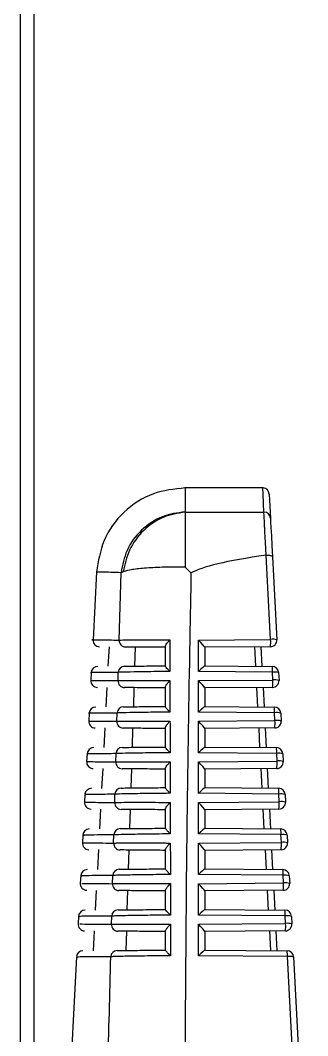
# Model space of a CAD drawing. Extents: x 17.3 to 113.1, y 4.8 to 84.5.
# Drawn here: x 26.926 to 27.365, y 40.105 to 41.655 of the extents above; entities that cross this region are included whole.
import ezdxf

# ---------------------------------------------------------------- set-up
doc = ezdxf.new("R2010")
doc.units = 0
doc.header["$MEASUREMENT"] = 0
doc.layers.add('OBJECT', color=7, linetype='CONTINUOUS')

msp = doc.modelspace()

# ---------------------------------------------------------------- linework, layer by layer
at = {"layer": 'OBJECT'}
for p, q in [((26.9259, 45.6015), (26.9259, 38.8265)), ((26.9464, 45.6015), (26.9464, 38.8265)), ((27.2964, 40.9415), (27.1774, 40.9415)), ((27.1778, 40.9049), (27.1778, 40.9044)), ((27.1778, 40.9044), (27.2983, 40.9044)), ((27.3018, 40.8389), (27.3015, 40.8389)), ((27.3086, 40.7102), (27.3018, 40.8389)), ((27.3114, 40.8365), (27.3181, 40.7095)), ((27.0425, 40.8135), (27.0371, 40.7095)), ((27.0771, 40.7092), (27.08, 40.8121)), ((27.0833, 40.8135), (27.08, 40.8121)), ((27.1778, 40.8207), (27.1868, 40.8116)), ((27.0615, 40.6989), (27.0599, 40.6691)), ((27.1012, 40.6694), (27.1021, 40.6985)), ((27.1478, 40.6696), (27.1478, 40.6993)), ((27.1983, 40.7092), (27.3086, 40.7102)), ((27.1983, 40.6612), (27.1983, 40.7092)), ((27.3082, 40.699), (27.2078, 40.6981)), ((27.2078, 40.6983), (27.2078, 40.6699)), ((27.2858, 40.6692), (27.2842, 40.6988)), ((27.2936, 40.6989), (27.2952, 40.6691)), ((27.2077, 40.6699), (27.3108, 40.669)), ((27.0344, 40.6595), (27.0338, 40.6476)), ((27.0753, 40.6472), (27.0757, 40.6598)), ((27.3113, 40.6602), (27.1983, 40.6612)), ((27.3119, 40.6482), (27.3113, 40.6602)), ((27.3207, 40.6595), (27.3214, 40.6475)), ((27.0583, 40.6369), (27.0567, 40.6071)), ((27.0992, 40.6074), (27.1001, 40.6365)), ((27.1478, 40.6076), (27.1478, 40.6372)), ((27.1983, 40.6472), (27.3119, 40.6482)), ((27.1983, 40.5992), (27.1983, 40.6472)), ((27.3115, 40.637), (27.2078, 40.6361)), ((27.2078, 40.6363), (27.2078, 40.6079)), ((27.289, 40.6071), (27.2875, 40.6368)), ((27.2969, 40.6369), (27.2985, 40.6071)), ((27.2077, 40.6079), (27.3141, 40.6069)), ((27.0312, 40.5975), (27.0306, 40.5856)), ((27.0736, 40.5852), (27.0739, 40.5978)), ((27.3146, 40.5981), (27.1983, 40.5992)), ((27.3152, 40.5863), (27.3146, 40.5981)), ((27.324, 40.5975), (27.3246, 40.5856)), ((27.055, 40.5751), (27.0534, 40.5449)), ((27.0972, 40.5454), (27.0981, 40.5745)), ((27.1478, 40.5456), (27.1478, 40.5752)), ((27.1983, 40.5852), (27.3152, 40.5863)), ((27.1983, 40.5372), (27.1983, 40.5852)), ((27.3147, 40.575), (27.2078, 40.5741)), ((27.2078, 40.5743), (27.2078, 40.5459)), ((27.2923, 40.5451), (27.2908, 40.5748)), ((27.3002, 40.5749), (27.3018, 40.545)), ((27.2077, 40.5459), (27.3174, 40.5449)), ((27.0279, 40.5355), (27.0273, 40.5236)), ((27.0719, 40.5232), (27.0722, 40.5358)), ((27.3178, 40.5361), (27.1983, 40.5372)), ((27.3185, 40.5243), (27.3178, 40.5361)), ((27.3273, 40.5354), (27.3279, 40.5236)), ((27.0518, 40.5131), (27.0502, 40.4828)), ((27.0953, 40.4834), (27.0962, 40.5126)), ((27.1478, 40.4837), (27.1478, 40.5131)), ((27.1983, 40.5232), (27.3185, 40.5243)), ((27.1983, 40.4752), (27.1983, 40.5232)), ((27.318, 40.5131), (27.2078, 40.5121)), ((27.2078, 40.5123), (27.2078, 40.4839)), ((27.2956, 40.4831), (27.294, 40.5129)), ((27.3034, 40.5129), (27.305, 40.483)), ((27.2077, 40.4839), (27.3207, 40.4829)), ((27.0247, 40.4735), (27.0241, 40.4617)), ((27.0702, 40.4612), (27.0706, 40.4738)), ((27.3211, 40.4741), (27.1983, 40.4752)), ((27.3217, 40.4623), (27.3211, 40.4741)), ((27.3306, 40.4734), (27.3312, 40.4616)), ((27.0485, 40.4512), (27.0469, 40.4208)), ((27.0933, 40.4214), (27.0942, 40.4506)), ((27.1478, 40.4217), (27.1478, 40.451)), ((27.1983, 40.4612), (27.3217, 40.4623)), ((27.1983, 40.4132), (27.1983, 40.4612)), ((27.3213, 40.4511), (27.2078, 40.4501)), ((27.2078, 40.4503), (27.2078, 40.4219)), ((27.2989, 40.4211), (27.2973, 40.4509)), ((27.3067, 40.451), (27.3083, 40.421)), ((27.2077, 40.4219), (27.3239, 40.4208)), ((27.0214, 40.4115), (27.0208, 40.3997)), ((27.0686, 40.3992), (27.0689, 40.4118)), ((27.3244, 40.4121), (27.1983, 40.4132)), ((27.325, 40.4003), (27.3244, 40.4121)), ((27.3338, 40.4114), (27.3345, 40.3997)), ((27.0453, 40.3892), (27.0437, 40.3588)), ((27.0914, 40.3594), (27.0923, 40.3886)), ((27.1478, 40.3597), (27.1478, 40.389)), ((27.1983, 40.3992), (27.325, 40.4003)), ((27.1983, 40.3512), (27.1983, 40.3992)), ((27.3246, 40.3891), (27.2078, 40.3881)), ((27.2078, 40.3883), (27.2078, 40.3599)), ((27.3021, 40.359), (27.3006, 40.3889)), ((27.31, 40.389), (27.3116, 40.3589)), ((27.2077, 40.3599), (27.3272, 40.3588)), ((27.0182, 40.3495), (27.0176, 40.3378)), ((27.067, 40.3372), (27.0673, 40.3498)), ((27.3277, 40.35), (27.1983, 40.3512)), ((27.3283, 40.3384), (27.3277, 40.35)), ((27.3371, 40.3493), (27.3377, 40.3377)), ((27.042, 40.327), (27.0404, 40.2969)), ((27.0895, 40.2973), (27.0904, 40.3266)), ((27.1478, 40.2977), (27.1478, 40.3269)), ((27.1983, 40.3372), (27.3283, 40.3384)), ((27.1983, 40.2892), (27.1983, 40.3372)), ((27.3278, 40.3272), (27.2078, 40.3261)), ((27.2078, 40.3263), (27.2078, 40.2979)), ((27.3054, 40.297), (27.3038, 40.3269)), ((27.3133, 40.327), (27.3149, 40.2969)), ((27.2077, 40.2979), (27.3305, 40.2968)), ((27.0149, 40.2875), (27.0143, 40.2758)), ((27.0654, 40.2753), (27.0657, 40.2877)), ((27.3309, 40.288), (27.1983, 40.2892)), ((27.3315, 40.2764), (27.3309, 40.288)), ((27.3404, 40.2873), (27.341, 40.2757)), ((27.0388, 40.2651), (27.0372, 40.2349)), ((27.0876, 40.2353), (27.0885, 40.2646)), ((27.1478, 40.2358), (27.1478, 40.2648)), ((27.1983, 40.2752), (27.3315, 40.2764)), ((27.1983, 40.2272), (27.1983, 40.2752)), ((27.3311, 40.2652), (27.2078, 40.2641)), ((27.2078, 40.2643), (27.2078, 40.2359)), ((27.3087, 40.235), (27.3071, 40.265)), ((27.3165, 40.2651), (27.3181, 40.2349)), ((27.2077, 40.2359), (27.3338, 40.2348)), ((27.0117, 40.2255), (26.9977, 39.9579)), ((27.3342, 40.226), (27.1983, 40.2272)), ((27.3558, 39.8174), (27.3342, 40.226)), ((27.3437, 40.2253), (27.3653, 39.8165)), ((27.1778, 40.1051), (27.1778, 39.8166))]:
    msp.add_line(p, q, dxfattribs=at)
at = {"layer": 'OBJECT', "flags": 128}
for points in [[(27.2983, 40.9044), (27.2969, 40.9322), (27.2964, 40.9415)], [(27.3064, 40.932), (27.3064, 40.932), (27.3068, 40.9228), (27.3083, 40.8951)], [(27.3015, 40.8389), (27.3006, 40.858), (27.2998, 40.8747), (27.2991, 40.8883), (27.2986, 40.8983), (27.2983, 40.9044)], [(27.3083, 40.8951), (27.3086, 40.8896), (27.3091, 40.8807), (27.3097, 40.8685), (27.3105, 40.8537), (27.3114, 40.8365)]]:
    msp.add_lwpolyline(points, dxfattribs=at)
at = {"layer": 'OBJECT'}
for centre, radius, start, end in [((27.2964, 40.9315), 0.01, 3.0226, 85.0653), ((27.2984, 40.8945), 0.00991, 3.4708, 90.5552), ((27.047, 40.709), 0.01, 176.9496, 269.5), ((27.087, 40.7086), 0.00992, 176.5033, 268.9401), ((27.2542, 40.7067), 0.0545, 351.8664, 3.6812), ((27.3081, 40.709), 0.01, 270.5, 3.0226), ((27.3119, 40.6901), 0.0204, 72.3834, 99.279), ((27.0444, 40.659), 0.01, 90.5, 176.6441), ((27.0855, 40.6594), 0.00989, 91.0015, 177.588), ((27.2704, 40.6625), 0.041, 356.6855, 9.0009), ((27.3108, 40.659), 0.01, 3.0226, 89.5), ((27.3146, 40.64), 0.0204, 72.3829, 99.2789), ((27.0438, 40.647), 0.01, 176.5294, 269.5), ((27.0852, 40.6466), 0.00992, 176.4852, 268.9197), ((27.2575, 40.6447), 0.0545, 351.8663, 3.6813), ((27.3114, 40.647), 0.01, 270.5, 3.0226), ((27.3152, 40.6281), 0.0204, 72.3847, 99.2777), ((27.0412, 40.5969), 0.01, 90.5, 176.1269), ((27.0838, 40.5974), 0.00989, 91.02, 177.6086), ((27.2736, 40.6005), 0.041, 356.6835, 9.001), ((27.314, 40.5969), 0.01, 3.0226, 89.5), ((27.3178, 40.578), 0.0204, 72.383, 99.2794), ((27.0405, 40.585), 0.01, 176.0214, 269.5), ((27.0835, 40.5846), 0.00991, 176.4668, 268.8991), ((27.2608, 40.5828), 0.0545, 351.8663, 3.6813), ((27.3147, 40.585), 0.01, 270.5, 3.0226), ((27.3185, 40.5661), 0.0204, 72.3836, 99.2785), ((27.0379, 40.5349), 0.01, 90.5, 175.6107), ((27.0821, 40.5354), 0.00989, 91.0385, 177.629), ((27.2769, 40.5385), 0.041, 356.6868, 8.9977), ((27.3173, 40.5349), 0.01, 3.0226, 89.5), ((27.3211, 40.516), 0.0204, 72.3832, 99.2791), ((27.0373, 40.5231), 0.01, 175.5116, 269.5), ((27.0818, 40.5226), 0.00991, 176.4483, 268.8779), ((27.264, 40.5208), 0.0545, 351.8663, 3.6813), ((27.3179, 40.5231), 0.01, 270.5, 3.0226), ((27.3217, 40.5042), 0.0204, 72.3836, 99.2788), ((27.0347, 40.4729), 0.01, 90.5, 175.0953), ((27.0804, 40.4734), 0.00988, 91.0569, 177.6513), ((27.2802, 40.4765), 0.041, 356.687, 8.9995), ((27.3206, 40.4729), 0.01, 3.0226, 89.5), ((27.3244, 40.454), 0.0204, 72.3836, 99.2786), ((27.0341, 40.4611), 0.01, 174.9828, 269.5), ((27.0801, 40.4606), 0.00991, 176.4298, 268.8558), ((27.2673, 40.4588), 0.0545, 351.8663, 3.6813), ((27.3212, 40.4611), 0.01, 270.5, 3.0226), ((27.325, 40.4422), 0.0204, 72.3834, 99.2789), ((27.0314, 40.4108), 0.01, 90.5, 174.5807), ((27.0788, 40.4114), 0.00988, 91.0763, 177.6727), ((27.2835, 40.4144), 0.041, 356.6836, 9.001), ((27.3239, 40.4108), 0.01, 3.0226, 89.5), ((27.3277, 40.3919), 0.0204, 72.3832, 99.279), ((27.0308, 40.3991), 0.01, 174.469, 269.5), ((27.0785, 40.3986), 0.00991, 176.4119, 268.8339), ((27.2706, 40.3968), 0.0545, 351.8663, 3.6813), ((27.3245, 40.3991), 0.01, 270.5, 3.0226), ((27.3283, 40.3802), 0.0204, 72.3836, 99.2787), ((27.0282, 40.3488), 0.01, 90.5, 174.0669), ((27.0771, 40.3494), 0.00988, 91.0956, 177.6951), ((27.2867, 40.3524), 0.041, 356.687, 8.9995), ((27.3271, 40.3488), 0.01, 3.0226, 89.5), ((27.3309, 40.3299), 0.0204, 72.3833, 99.2789), ((27.0276, 40.3372), 0.01, 173.9939, 269.5), ((27.0768, 40.3366), 0.0099, 176.3922, 268.8112), ((27.2739, 40.3349), 0.0545, 351.8663, 3.6813), ((27.3277, 40.3372), 0.01, 270.5, 3.0226), ((27.3316, 40.3182), 0.0204, 72.3837, 99.2786), ((27.0249, 40.2868), 0.01, 90.5, 173.5539), ((27.0755, 40.2874), 0.00987, 91.1145, 177.7178), ((27.29, 40.2904), 0.041, 356.6836, 9.001), ((27.3304, 40.2868), 0.01, 3.0226, 89.5), ((27.3342, 40.2679), 0.0204, 72.3837, 99.2786), ((27.0243, 40.2752), 0.01, 173.4435, 269.5), ((27.0752, 40.2746), 0.0099, 176.3717, 268.7901), ((27.2771, 40.2729), 0.0545, 351.8663, 3.6813), ((27.331, 40.2752), 0.01, 270.5, 3.0226), ((27.3348, 40.2563), 0.0204, 72.3837, 99.2786), ((27.0217, 40.2248), 0.01, 90.5, 173.0416), ((27.074, 40.2253), 0.00987, 91.1365, 177.7383), ((27.2933, 40.2283), 0.041, 356.6855, 9.001), ((27.3337, 40.2248), 0.01, 3.0226, 89.5), ((27.3375, 40.2058), 0.0204, 72.3833, 99.2789)]:
    msp.add_arc(centre, radius, start, end, dxfattribs=at)
for centre, major_axis, ratio, start_param, end_param in [((29.4675, 40.7864), (2.2897, -0.0147), 0.052015, 2.811677, 3.052791), ((27.1978, 40.708), (0.00996, -0.00988), 0.087934, 0.08695, 1.605386), ((27.1978, 40.6599), (0.00999, 0.00991), 0.035372, 0.03505, 1.483386), ((27.1978, 40.646), (0.00996, -0.00988), 0.087934, 0.08695, 1.605386), ((27.1978, 40.5979), (0.00999, 0.00991), 0.035372, 0.03505, 1.483386), ((27.1978, 40.584), (0.00996, -0.00988), 0.087934, 0.08695, 1.605386), ((27.1978, 40.5359), (0.00999, 0.00991), 0.035372, 0.03505, 1.483386), ((27.1978, 40.522), (0.00996, -0.00988), 0.087934, 0.08695, 1.605386), ((27.1978, 40.4739), (0.00999, 0.00991), 0.035372, 0.03505, 1.483386), ((27.1978, 40.46), (0.00996, -0.00988), 0.087934, 0.08695, 1.605386), ((27.1978, 40.4119), (0.00999, 0.00991), 0.035372, 0.03505, 1.483386), ((27.1978, 40.398), (0.00996, -0.00988), 0.087934, 0.08695, 1.605386), ((27.1978, 40.3499), (0.00999, 0.00991), 0.035372, 0.03505, 1.483386), ((27.1978, 40.336), (0.00996, -0.00988), 0.087934, 0.08695, 1.605386), ((27.1978, 40.2879), (0.00999, 0.00991), 0.035372, 0.03505, 1.483386), ((27.1978, 40.274), (0.00996, -0.00988), 0.087934, 0.08695, 1.605386), ((27.1978, 40.2259), (0.00999, 0.00991), 0.035372, 0.03505, 1.483386)]:
    msp.add_ellipse(centre, major_axis=major_axis, ratio=ratio, start_param=start_param, end_param=end_param, dxfattribs=at)
for points, knots in [([(27.1778, 40.9415), (27.1612, 40.9397), (27.1269, 40.936), (27.0823, 40.9066), (27.0506, 40.8636), (27.0451, 40.8295), (27.0425, 40.8131)], [0, 0, 0, 0, 0.240773, 0.5, 0.759227, 1, 1, 1, 1]), ([(27.1778, 40.9415), (27.1778, 40.9399), (27.1778, 40.9369), (27.1778, 40.9155), (27.1778, 40.9049)], [0, 0, 0, 0, 0.5, 1, 1, 1, 1]), ([(27.1778, 40.9049), (27.166, 40.9033), (27.1417, 40.9), (27.1099, 40.8785), (27.0868, 40.8479), (27.0822, 40.8237), (27.08, 40.8121)], [0, 0, 0, 0, 0.24117, 0.5, 0.75883, 1, 1, 1, 1]), ([(27.1778, 40.9044), (27.1666, 40.9027), (27.1436, 40.899), (27.1132, 40.878), (27.0908, 40.8482), (27.0858, 40.8248), (27.0833, 40.8135)], [0, 0, 0, 0, 0.241562, 0.4999998, 0.7584389, 1, 1, 1, 1]), ([(27.1778, 40.9044), (27.1778, 40.9016), (27.1778, 40.8959), (27.1778, 40.8767), (27.1778, 40.8516), (27.1778, 40.831), (27.1778, 40.8207)], [0, 0, 0, 0, 0.25, 0.5, 0.75, 1, 1, 1, 1]), ([(27.3018, 40.8389), (27.303, 40.8389), (27.3052, 40.8389), (27.3081, 40.8385), (27.3102, 40.8379), (27.3112, 40.8372), (27.3114, 40.8367), (27.3114, 40.8365), (27.3114, 40.8365)], [0, 0, 0, 0, 0.219279, 0.438508, 0.659239, 0.882987, 0.985831, 1, 1, 1, 1]), ([(27.08, 40.8121), (27.0691, 40.8124), (27.0473, 40.813), (27.0441, 40.8131), (27.0425, 40.8131)], [0, 0, 0, 0, 0.496376, 1, 1, 1, 1]), ([(27.1778, 40.8207), (27.1671, 40.8207), (27.1457, 40.8207), (27.1181, 40.8192), (27.0957, 40.8169), (27.0875, 40.8146), (27.0833, 40.8135)], [0, 0, 0, 0, 0.2500001, 0.4999998, 0.7500003, 1, 1, 1, 1]), ([(27.1868, 40.8116), (27.1867, 40.8059), (27.1862, 40.7774), (27.184, 40.6581), (27.18, 40.4283), (27.1786, 40.2212), (27.1778, 40.1051)], [0, 0, 0, 0, 0.024148, 0.120739, 0.507103, 1, 1, 1, 1]), ([(27.0371, 40.7095), (27.0371, 40.7095), (27.032, 40.7095), (27.045, 40.7094), (27.0663, 40.7093), (27.0771, 40.7092)], [0, 0, 0, 0, 0.001446, 0.498454, 1, 1, 1, 1]), ([(27.0771, 40.7092), (27.0787, 40.7092), (27.0835, 40.7094), (27.1011, 40.7095), (27.1261, 40.7094), (27.145, 40.7093), (27.1522, 40.7093), (27.1544, 40.7093)], [0, 0, 0, 0, 0.161729, 0.488573, 0.814943, 0.942319, 1, 1, 1, 1]), ([(27.1478, 40.6981), (27.1372, 40.6982), (27.116, 40.6984), (27.0953, 40.6986), (27.0894, 40.6986), (27.0868, 40.6986)], [0, 0, 0, 0, 0.357965, 0.715857, 1, 1, 1, 1]), ([(27.1478, 40.6993), (27.1479, 40.6999), (27.1481, 40.7013), (27.1501, 40.7045), (27.1524, 40.7072), (27.154, 40.7089), (27.1544, 40.7092), (27.1544, 40.7093)], [0, 0, 0, 0, 0.236919, 0.528787, 0.900006, 0.991344, 1, 1, 1, 1]), ([(27.1544, 40.7093), (27.1544, 40.7027), (27.1545, 40.6866), (27.1545, 40.6706), (27.1545, 40.6612)], [0, 0, 0, 0, 0.412316, 1, 1, 1, 1]), ([(27.0854, 40.6693), (27.089, 40.6693), (27.0962, 40.6694), (27.1194, 40.6696), (27.139, 40.6698), (27.1478, 40.6699)], [0, 0, 0, 0, 0.3561452, 0.712376, 1, 1, 1, 1]), ([(27.1545, 40.6612), (27.1545, 40.6612), (27.1542, 40.6615), (27.1525, 40.6632), (27.1502, 40.6658), (27.1481, 40.6684), (27.1479, 40.6692), (27.1478, 40.6696)], [0, 0, 0, 0, 0.008288, 0.094558, 0.4784, 0.770553, 1, 1, 1, 1]), ([(27.0757, 40.6598), (27.0744, 40.6598), (27.0681, 40.6598), (27.0455, 40.6596), (27.0294, 40.6594), (27.0346, 40.6595), (27.0347, 40.6595)], [0, 0, 0, 0, 0.0468669, 0.2343637, 0.9862199, 1, 1, 1, 1]), ([(27.1545, 40.6612), (27.1523, 40.6612), (27.1437, 40.6611), (27.1236, 40.6609), (27.0982, 40.6605), (27.0816, 40.6601), (27.0771, 40.6599), (27.0757, 40.6598)], [0, 0, 0, 0, 0.0578736, 0.2180117, 0.5380182, 0.8583882, 1, 1, 1, 1]), ([(27.0342, 40.6475), (27.0357, 40.6475), (27.0389, 40.6475), (27.063, 40.6473), (27.0753, 40.6472)], [0, 0, 0, 0, 0.491198, 1, 1, 1, 1]), ([(27.0753, 40.6472), (27.0769, 40.6472), (27.0818, 40.6474), (27.0996, 40.6475), (27.1251, 40.6474), (27.1446, 40.6473), (27.1523, 40.6473), (27.1546, 40.6473)], [0, 0, 0, 0, 0.159551, 0.48199, 0.803962, 0.942061, 1, 1, 1, 1]), ([(27.1478, 40.6361), (27.137, 40.6362), (27.1156, 40.6364), (27.0941, 40.6366), (27.0879, 40.6366), (27.085, 40.6367)], [0, 0, 0, 0, 0.352326, 0.704581, 1, 1, 1, 1]), ([(27.1478, 40.6372), (27.1479, 40.6378), (27.1481, 40.6391), (27.15, 40.6422), (27.1524, 40.645), (27.1541, 40.6468), (27.1546, 40.6472), (27.1546, 40.6473)], [0, 0, 0, 0, 0.225636, 0.506975, 0.868216, 0.99145, 1, 1, 1, 1]), ([(27.1546, 40.6473), (27.1546, 40.6407), (27.1546, 40.6246), (27.1547, 40.6086), (27.1547, 40.5992)], [0, 0, 0, 0, 0.4123568, 1, 1, 1, 1]), ([(27.0836, 40.6073), (27.0873, 40.6073), (27.0946, 40.6074), (27.1182, 40.6076), (27.1385, 40.6078), (27.1478, 40.6079)], [0, 0, 0, 0, 0.350806, 0.701696, 1, 1, 1, 1]), ([(27.1547, 40.5992), (27.1547, 40.5992), (27.1542, 40.5996), (27.1525, 40.6014), (27.1501, 40.604), (27.1481, 40.6065), (27.1479, 40.6073), (27.1478, 40.6076)], [0, 0, 0, 0, 0.008197, 0.119698, 0.493717, 0.776725, 1, 1, 1, 1]), ([(27.0739, 40.5978), (27.0726, 40.5978), (27.0662, 40.5978), (27.0432, 40.5976), (27.0264, 40.5974), (27.0316, 40.5975), (27.0319, 40.5975)], [0, 0, 0, 0, 0.045988, 0.229969, 0.967723, 1, 1, 1, 1]), ([(27.1547, 40.5992), (27.1524, 40.5992), (27.1437, 40.5991), (27.1234, 40.5989), (27.0977, 40.5985), (27.0803, 40.5981), (27.0755, 40.5979), (27.0739, 40.5978)], [0, 0, 0, 0, 0.058135, 0.216179, 0.531949, 0.848068, 1, 1, 1, 1]), ([(27.0313, 40.5856), (27.0327, 40.5855), (27.0355, 40.5855), (27.0605, 40.5853), (27.0736, 40.5852)], [0, 0, 0, 0, 0.4793065, 1, 1, 1, 1]), ([(27.0736, 40.5852), (27.0752, 40.5852), (27.0802, 40.5854), (27.0981, 40.5855), (27.124, 40.5854), (27.1441, 40.5853), (27.1524, 40.5853), (27.1547, 40.5853)], [0, 0, 0, 0, 0.157481, 0.475733, 0.793525, 0.941799, 1, 1, 1, 1]), ([(27.1478, 40.5741), (27.1369, 40.5742), (27.1153, 40.5744), (27.0929, 40.5746), (27.0864, 40.5746), (27.0833, 40.5747)], [0, 0, 0, 0, 0.347005, 0.693943, 1, 1, 1, 1]), ([(27.1478, 40.5752), (27.1479, 40.5757), (27.1481, 40.577), (27.15, 40.58), (27.1524, 40.5828), (27.1542, 40.5847), (27.1547, 40.5852), (27.1547, 40.5853)], [0, 0, 0, 0, 0.220759, 0.494544, 0.847832, 0.991563, 1, 1, 1, 1]), ([(27.1547, 40.5853), (27.1548, 40.5787), (27.1548, 40.5626), (27.1548, 40.5466), (27.1549, 40.5372)], [0, 0, 0, 0, 0.412394, 1, 1, 1, 1]), ([(27.0819, 40.5453), (27.0856, 40.5453), (27.093, 40.5454), (27.1171, 40.5456), (27.1379, 40.5458), (27.1478, 40.5459)], [0, 0, 0, 0, 0.3457607, 0.6916045, 1, 1, 1, 1]), ([(27.1549, 40.5372), (27.1548, 40.5372), (27.1543, 40.5377), (27.1525, 40.5395), (27.1501, 40.5421), (27.1481, 40.5446), (27.1479, 40.5453), (27.1478, 40.5456)], [0, 0, 0, 0, 0.008115, 0.143847, 0.50824, 0.782553, 1, 1, 1, 1]), ([(27.0722, 40.5358), (27.0709, 40.5358), (27.0644, 40.5357), (27.0408, 40.5355), (27.0233, 40.5354), (27.0287, 40.5354), (27.029, 40.5354)], [0, 0, 0, 0, 0.045141, 0.225735, 0.949898, 1, 1, 1, 1]), ([(27.1549, 40.5372), (27.1525, 40.5372), (27.1437, 40.5371), (27.1233, 40.5369), (27.0971, 40.5365), (27.0791, 40.5361), (27.074, 40.5359), (27.0722, 40.5358)], [0, 0, 0, 0, 0.058402, 0.214452, 0.526193, 0.838268, 1, 1, 1, 1]), ([(27.0284, 40.5236), (27.0296, 40.5236), (27.0322, 40.5236), (27.0581, 40.5233), (27.0719, 40.5232)], [0, 0, 0, 0, 0.470225, 1, 1, 1, 1]), ([(27.0719, 40.5232), (27.0736, 40.5233), (27.0786, 40.5234), (27.0966, 40.5235), (27.1229, 40.5235), (27.1437, 40.5233), (27.1525, 40.5233), (27.1549, 40.5233)], [0, 0, 0, 0, 0.155511, 0.469778, 0.783591, 0.941533, 1, 1, 1, 1]), ([(27.1478, 40.5121), (27.1368, 40.5122), (27.115, 40.5124), (27.0917, 40.5126), (27.0849, 40.5127), (27.0816, 40.5127)], [0, 0, 0, 0, 0.341979, 0.683892, 1, 1, 1, 1]), ([(27.1478, 40.5131), (27.1479, 40.5136), (27.1481, 40.5149), (27.15, 40.5178), (27.1524, 40.5207), (27.1542, 40.5226), (27.1549, 40.5232), (27.1549, 40.5233)], [0, 0, 0, 0, 0.216116, 0.482661, 0.828143, 0.991655, 1, 1, 1, 1]), ([(27.1549, 40.5233), (27.1549, 40.5167), (27.155, 40.5006), (27.155, 40.4846), (27.155, 40.4752)], [0, 0, 0, 0, 0.41243, 1, 1, 1, 1]), ([(27.0802, 40.4833), (27.084, 40.4833), (27.0914, 40.4834), (27.116, 40.4836), (27.1374, 40.4838), (27.1478, 40.4839)], [0, 0, 0, 0, 0.3409861, 0.6820539, 1, 1, 1, 1]), ([(27.155, 40.4752), (27.155, 40.4752), (27.1544, 40.4758), (27.1525, 40.4777), (27.15, 40.4803), (27.1481, 40.4827), (27.1479, 40.4834), (27.1478, 40.4837)], [0, 0, 0, 0, 0.008029, 0.167032, 0.522009, 0.788055, 1, 1, 1, 1]), ([(27.0706, 40.4738), (27.0692, 40.4738), (27.0626, 40.4737), (27.0386, 40.4735), (27.0203, 40.4734), (27.0257, 40.4734), (27.0261, 40.4734)], [0, 0, 0, 0, 0.044325, 0.221651, 0.93271, 1, 1, 1, 1]), ([(27.155, 40.4752), (27.1526, 40.4752), (27.1438, 40.4751), (27.1231, 40.4749), (27.0966, 40.4745), (27.0778, 40.4741), (27.0725, 40.4739), (27.0706, 40.4738)], [0, 0, 0, 0, 0.058671, 0.212822, 0.520728, 0.828954, 1, 1, 1, 1]), ([(27.0256, 40.4616), (27.0267, 40.4616), (27.029, 40.4616), (27.0558, 40.4613), (27.0702, 40.4612)], [0, 0, 0, 0, 0.464658, 1, 1, 1, 1]), ([(27.0702, 40.4612), (27.0719, 40.4613), (27.077, 40.4614), (27.0951, 40.4615), (27.1219, 40.4615), (27.1432, 40.4614), (27.1526, 40.4613), (27.1551, 40.4613)], [0, 0, 0, 0, 0.153635, 0.464106, 0.774129, 0.941266, 1, 1, 1, 1]), ([(27.1478, 40.4501), (27.1367, 40.4502), (27.1147, 40.4504), (27.0906, 40.4506), (27.0834, 40.4507), (27.0799, 40.4507)], [0, 0, 0, 0, 0.337221, 0.67438, 1, 1, 1, 1]), ([(27.1478, 40.451), (27.1479, 40.4516), (27.1481, 40.4527), (27.1499, 40.4556), (27.1524, 40.4585), (27.1543, 40.4605), (27.155, 40.4612), (27.1551, 40.4613)], [0, 0, 0, 0, 0.211696, 0.471304, 0.809147, 0.991761, 1, 1, 1, 1]), ([(27.1551, 40.4613), (27.1551, 40.4547), (27.1551, 40.4386), (27.1552, 40.4226), (27.1552, 40.4132)], [0, 0, 0, 0, 0.412465, 1, 1, 1, 1]), ([(27.0786, 40.4213), (27.0824, 40.4213), (27.0899, 40.4213), (27.1148, 40.4216), (27.1369, 40.4218), (27.1478, 40.4219)], [0, 0, 0, 0, 0.336461, 0.673003, 1, 1, 1, 1]), ([(27.1552, 40.4132), (27.1552, 40.4132), (27.1544, 40.4139), (27.1525, 40.4159), (27.15, 40.4185), (27.1481, 40.4208), (27.1479, 40.4214), (27.1478, 40.4217)], [0, 0, 0, 0, 0.0079557, 0.1892801, 0.5350656, 0.7932526, 1, 1, 1, 1]), ([(27.0689, 40.4118), (27.0676, 40.4118), (27.0608, 40.4117), (27.0363, 40.4115), (27.0173, 40.4113), (27.0227, 40.4114), (27.0233, 40.4114)], [0, 0, 0, 0, 0.043537, 0.217711, 0.916125, 1, 1, 1, 1]), ([(27.1552, 40.4132), (27.1527, 40.4132), (27.1438, 40.4131), (27.1229, 40.4129), (27.0962, 40.4125), (27.0766, 40.4121), (27.071, 40.4119), (27.0689, 40.4118)], [0, 0, 0, 0, 0.0589427, 0.2112845, 0.5155344, 0.8200924, 1, 1, 1, 1]), ([(27.0227, 40.3996), (27.0236, 40.3996), (27.0256, 40.3996), (27.0535, 40.3994), (27.0686, 40.3992)], [0, 0, 0, 0, 0.456429, 1, 1, 1, 1]), ([(27.0686, 40.3992), (27.0703, 40.3993), (27.0755, 40.3994), (27.0936, 40.3995), (27.1209, 40.3995), (27.1428, 40.3994), (27.1527, 40.3993), (27.1552, 40.3993)], [0, 0, 0, 0, 0.1518448, 0.4586958, 0.7651028, 0.9409947, 1, 1, 1, 1]), ([(27.1478, 40.3881), (27.1367, 40.3882), (27.1145, 40.3884), (27.0895, 40.3886), (27.082, 40.3887), (27.0783, 40.3887)], [0, 0, 0, 0, 0.332714, 0.665366, 1, 1, 1, 1]), ([(27.1478, 40.389), (27.1479, 40.3895), (27.1481, 40.3906), (27.1499, 40.3934), (27.1524, 40.3964), (27.1544, 40.3985), (27.1552, 40.3992), (27.1552, 40.3993)], [0, 0, 0, 0, 0.207488, 0.460443, 0.790802, 0.991848, 1, 1, 1, 1]), ([(27.1552, 40.3993), (27.1552, 40.3927), (27.1553, 40.3766), (27.1553, 40.3606), (27.1553, 40.3512)], [0, 0, 0, 0, 0.4124967, 1, 1, 1, 1]), ([(27.077, 40.3592), (27.0808, 40.3593), (27.0884, 40.3593), (27.1137, 40.3596), (27.1364, 40.3598), (27.1478, 40.3599)], [0, 0, 0, 0, 0.332167, 0.664413, 1, 1, 1, 1]), ([(27.1553, 40.3512), (27.1553, 40.3512), (27.1545, 40.352), (27.1525, 40.354), (27.1499, 40.3567), (27.1481, 40.3589), (27.1479, 40.3595), (27.1478, 40.3597)], [0, 0, 0, 0, 0.0078811, 0.2106185, 0.5474534, 0.7981663, 1, 1, 1, 1]), ([(27.0673, 40.3498), (27.0659, 40.3497), (27.059, 40.3497), (27.034, 40.3495), (27.0142, 40.3493), (27.0197, 40.3493), (27.0204, 40.3494)], [0, 0, 0, 0, 0.0427762, 0.2139071, 0.9001118, 1, 1, 1, 1]), ([(27.1553, 40.3512), (27.1528, 40.3512), (27.1438, 40.3511), (27.1228, 40.3509), (27.0957, 40.3505), (27.0754, 40.3501), (27.0695, 40.3499), (27.0673, 40.3498)], [0, 0, 0, 0, 0.059218, 0.209832, 0.510595, 0.811652, 1, 1, 1, 1]), ([(27.0198, 40.3377), (27.0206, 40.3377), (27.0222, 40.3376), (27.051, 40.3374), (27.067, 40.3372)], [0, 0, 0, 0, 0.444733, 1, 1, 1, 1]), ([(27.067, 40.3372), (27.0687, 40.3373), (27.0739, 40.3374), (27.0922, 40.3375), (27.1199, 40.3375), (27.1424, 40.3374), (27.1528, 40.3373), (27.1554, 40.3373)], [0, 0, 0, 0, 0.150136, 0.453531, 0.756488, 0.940721, 1, 1, 1, 1]), ([(27.1478, 40.3261), (27.1366, 40.3262), (27.1142, 40.3264), (27.0884, 40.3266), (27.0806, 40.3267), (27.0766, 40.3267)], [0, 0, 0, 0, 0.328437, 0.656814, 1, 1, 1, 1]), ([(27.1478, 40.3269), (27.1479, 40.3274), (27.1481, 40.3285), (27.1499, 40.3313), (27.1524, 40.3343), (27.1545, 40.3364), (27.1553, 40.3372), (27.1554, 40.3373)], [0, 0, 0, 0, 0.203475, 0.450054, 0.773098, 0.991943, 1, 1, 1, 1]), ([(27.1554, 40.3373), (27.1554, 40.3307), (27.1554, 40.3146), (27.1555, 40.2986), (27.1555, 40.2892)], [0, 0, 0, 0, 0.412528, 1, 1, 1, 1]), ([(27.0754, 40.2972), (27.0792, 40.2973), (27.0869, 40.2973), (27.1127, 40.2975), (27.1359, 40.2978), (27.1478, 40.2979)], [0, 0, 0, 0, 0.328087, 0.656252, 1, 1, 1, 1]), ([(27.1555, 40.2892), (27.1555, 40.2892), (27.1546, 40.2901), (27.1525, 40.2922), (27.1499, 40.2948), (27.1481, 40.297), (27.1479, 40.2975), (27.1478, 40.2977)], [0, 0, 0, 0, 0.007817, 0.231083, 0.559206, 0.802812, 1, 1, 1, 1]), ([(27.0657, 40.2877), (27.0643, 40.2877), (27.0573, 40.2877), (27.0318, 40.2875), (27.0112, 40.2873), (27.0167, 40.2873), (27.0175, 40.2873)], [0, 0, 0, 0, 0.042041, 0.210232, 0.884641, 1, 1, 1, 1]), ([(27.1555, 40.2892), (27.1529, 40.2892), (27.1438, 40.2891), (27.1226, 40.2889), (27.0953, 40.2885), (27.0743, 40.2881), (27.0681, 40.2878), (27.0657, 40.2877)], [0, 0, 0, 0, 0.059496, 0.208459, 0.505893, 0.803609, 1, 1, 1, 1]), ([(27.017, 40.2757), (27.0176, 40.2757), (27.019, 40.2757), (27.0487, 40.2754), (27.0654, 40.2753)], [0, 0, 0, 0, 0.440803, 1, 1, 1, 1]), ([(27.0654, 40.2753), (27.0671, 40.2753), (27.0724, 40.2755), (27.0908, 40.2756), (27.1189, 40.2755), (27.1419, 40.2754), (27.1529, 40.2753), (27.1555, 40.2753)], [0, 0, 0, 0, 0.1485033, 0.4485958, 0.7482557, 0.940445, 1, 1, 1, 1]), ([(27.1478, 40.2641), (27.1365, 40.2642), (27.114, 40.2644), (27.0874, 40.2646), (27.0793, 40.2647), (27.075, 40.2647)], [0, 0, 0, 0, 0.324374, 0.64869, 1, 1, 1, 1]), ([(27.1478, 40.2648), (27.1479, 40.2653), (27.1481, 40.2663), (27.1496, 40.2687), (27.152, 40.2717), (27.1543, 40.2741), (27.1555, 40.2752), (27.1555, 40.2753)], [0, 0, 0, 0, 0.199297, 0.397082, 0.700904, 0.992027, 1, 1, 1, 1]), ([(27.1555, 40.2753), (27.1555, 40.2687), (27.1556, 40.2526), (27.1556, 40.2366), (27.1556, 40.2272)], [0, 0, 0, 0, 0.412557, 1, 1, 1, 1]), ([(27.0738, 40.2352), (27.0777, 40.2352), (27.0854, 40.2353), (27.1116, 40.2355), (27.1354, 40.2357), (27.1478, 40.2359)], [0, 0, 0, 0, 0.324207, 0.64849, 1, 1, 1, 1]), ([(27.1556, 40.2272), (27.1556, 40.2272), (27.1546, 40.2282), (27.1524, 40.2303), (27.1498, 40.233), (27.1481, 40.235), (27.1479, 40.2355), (27.1478, 40.2358)], [0, 0, 0, 0, 0.007744, 0.250695, 0.570354, 0.80721, 1, 1, 1, 1]), ([(27.0641, 40.2257), (27.0627, 40.2257), (27.0556, 40.2257), (27.0297, 40.2254), (27.0082, 40.2252), (27.0138, 40.2253), (27.0147, 40.2253)], [0, 0, 0, 0, 0.041331, 0.206679, 0.869686, 1, 1, 1, 1]), ([(27.0544, 39.8165), (27.0562, 39.8958), (27.0593, 40.0322), (27.0627, 40.1686), (27.0641, 40.2257)], [0, 0, 0, 0, 0.581449, 1, 1, 1, 1]), ([(27.1556, 40.2272), (27.153, 40.2272), (27.1439, 40.2271), (27.1225, 40.2269), (27.0949, 40.2265), (27.0731, 40.2261), (27.0667, 40.2258), (27.0641, 40.2257)], [0, 0, 0, 0, 0.0597754, 0.2071607, 0.5014116, 0.7959339, 1, 1, 1, 1])]:
    msp.add_open_spline(points, degree=3, knots=knots, dxfattribs=at)

doc.saveas('drawing.dxf')
